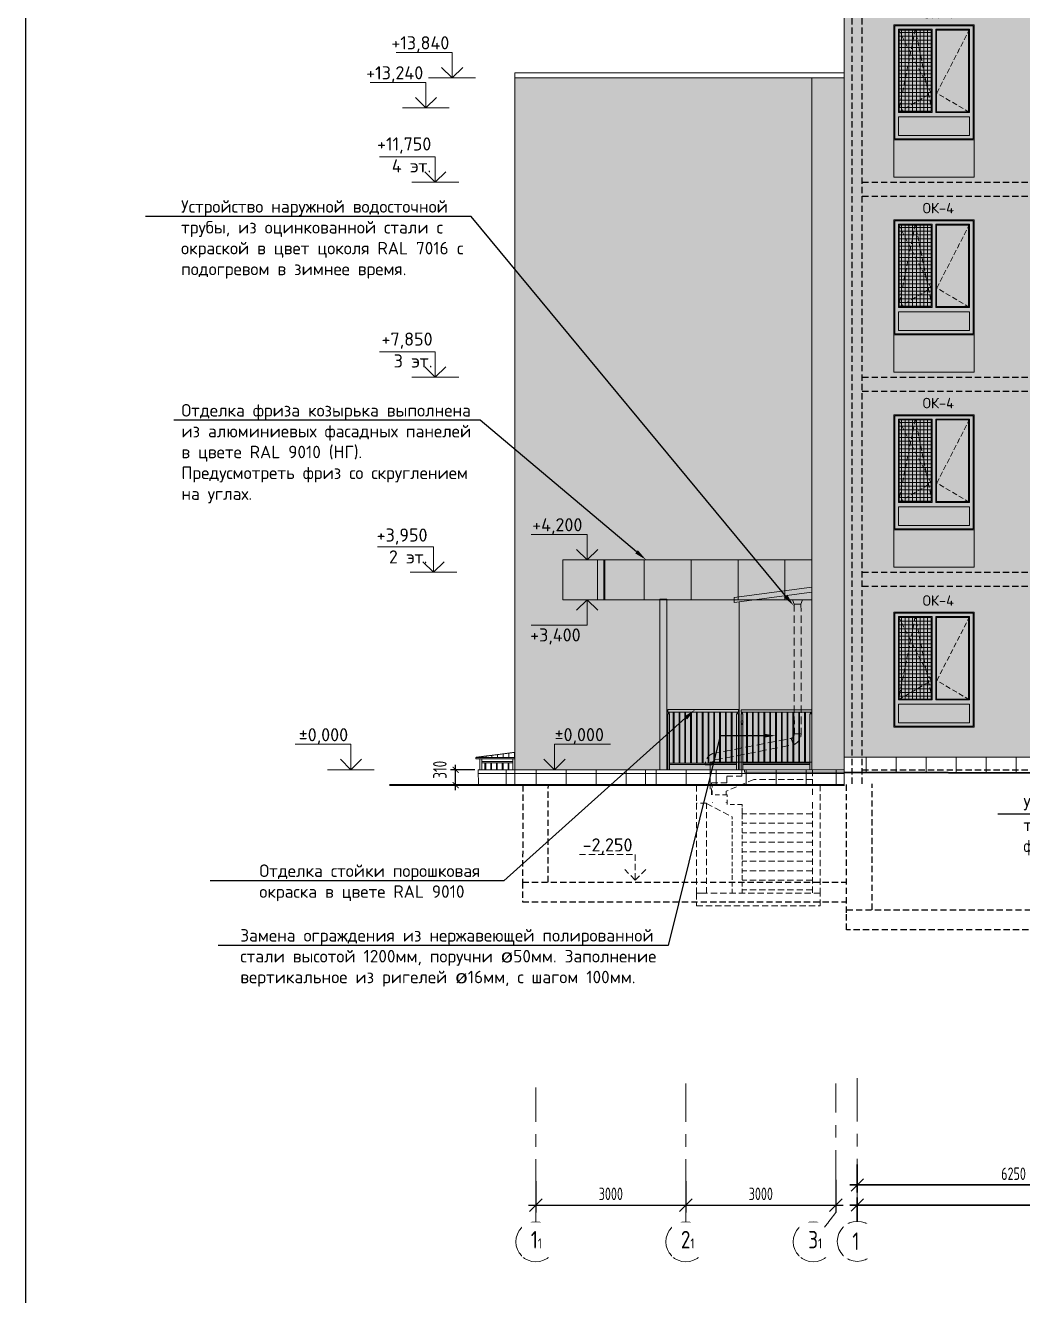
# Model space of a CAD drawing. Header units: millimetres. Extents: x -136099598 to 9192475, y 0 to 779331.
# Drawn here: x -366572 to -346626, y 278036 to 303442 of the extents above; entities that cross this region are included whole.
import ezdxf
from ezdxf import colors
from ezdxf.entities.mleader import LeaderData, LeaderLine
from ezdxf.math import Vec2, Vec3

# ---------------------------------------------------------------- set-up
doc = ezdxf.new("R2010")
doc.units = ezdxf.units.MM
doc.header["$MEASUREMENT"] = 0
for name, pattern in [('01_base$0$DASHED2', [0.375, 0.25, -0.125]), ('ADSK_Невидимые', [5, 3, -2]), ('ADSK_Штрих_ш2 п1_5', [4.5, 3, -1.5]), ('ADSK_Штрих_ш3 п1_5', [4.5, 3, -1.5]), ('ADSK_Штриховая_ш2 п1', [3, 2, -1]), ('CENTER', [2, 1.25, -0.25, 0.25, -0.25])]:
    doc.linetypes.add(name, pattern=pattern)
doc.layers.get('0').update_dxf_attribs({"color": 250, "lineweight": 9})
doc.layers.get('Defpoints').update_dxf_attribs({"color": 8})
for name, color, linetype, lineweight, true_color in [('!_Окно_00_Штрих_Стекло', 7, 'Continuous', 0, 0x737373), ('!_Фасад_Штрих_Син', 7, 'Continuous', 5, 0x86d5d5), ('RAL 100 6030', 7, 'Continuous', 0, 0x989057), ('RAL 7016', 7, 'Continuous', 0, 0x383e42), ('RAL 90 10', 7, 'Continuous', 0, 0xf1ece1)]:
    doc.layers.add(name, color=color, linetype=linetype, lineweight=lineweight, true_color=true_color)
for name, color, linetype, lineweight in [('!_Цоколь', 7, 'Continuous', 0), ('_Фасад', 7, 'Continuous', 9), ('АР-Выноски', 5, 'Continuous', 5), ('АР_Оси', 193, 'Continuous', 9), ('АР_Оси размеры', 164, 'Continuous', 9), ('АР_тонкая линия', 250, 'Continuous', 0), ('Ограждение', 250, 'Continuous', 9), ('Подвал', 250, 'ADSK_Штриховая_ш2 п1', 30), ('пунктир', 251, 'Continuous', 13), ('СТЕНЫ кирпич ЛИДЕР', 250, 'Continuous', 15), ('Фасад_тонкие', 7, 'Continuous', 5), ('фасады', 7, 'Continuous', 9)]:
    doc.layers.add(name, color=color, linetype=linetype, lineweight=lineweight)
for name, color, linetype in [('_RAMKA', 7, 'Continuous'), ('PDF _0', 7, 'Continuous'), ('PDF _PDF _0', 7, 'Continuous'), ('PDF _Текст', 7, 'Continuous')]:
    doc.layers.add(name, color=color, linetype=linetype)
doc.styles.add('ICOCPEUR', font='isocpeur.ttf')
doc.styles.add('ISOCPEUR', font='isocpeur.ttf', dxfattribs={"width": 0.7})
doc.styles.add('PDF ISOCPEUR', font='isocpeur.ttf')
doc.styles.add('ГОСТ 2.304', font='isocpeur.ttf', dxfattribs={"width": 0.7})
doc.dimstyles.new('R_100', dxfattribs={"dimtxt": 270, "dimasz": 120, "dimexe": 100, "dimexo": 100, "dimgap": 80, "dimtad": 1, "dimdec": 0, "dimrnd": 5, "dimzin": 0, "dimdsep": 46, "dimtxsty": 'ISOCPEUR', "dimblk": 'ARCHTICK', "dimcen": 100, "dimdle": 100, "dimclrd": 256, "dimclre": 256, "dimclrt": 256, "dimadec": 0, "dimazin": 0, "dimtfac": 2, "dimtdec": 0, "dimtofl": 0, "dimtmove": 1, "dimatfit": 3, "dimfxl": 1, "dimtvp": 3, "dimtfill": 1, "dimtolj": 1, "dimtzin": 0, "dimarcsym": 0})
doc.dimstyles.new('СПДС', dxfattribs={"dimscale": 100, "dimtxt": 2.5, "dimasz": 2.5, "dimexe": 1.5, "dimexo": 0, "dimgap": 1, "dimtad": 1, "dimdec": 0, "dimrnd": 1, "dimtxsty": 'ГОСТ 2.304', "dimblk": 'OBLIQUE', "dimcen": 2.5, "dimdle": 1.5, "dimadec": 0, "dimazin": 2, "dimtfac": 0.75, "dimtdec": 0, "dimtmove": 1, "dimatfit": 3, "dimfxl": 1, "dimtolj": 1, "dimarcsym": 1})
pattern_1 = [(90, (541247.05, -120), (-600, 1e-13), []), (180, (541247.05, -120), (-2e-13, -600), [])]

# ---------------------------------------------------------------- blocks, each defined once
blk = doc.blocks.new('_Oblique')
at = {"color": 0, "linetype": 'ByBlock', "lineweight": -2}
blk.add_line((-0.5, -0.5), (0.5, 0.5), dxfattribs=at)
blk = doc.blocks.new('*D312')
at = {"layer": 'Defpoints', "color": 0, "ltscale": 100, "transparency": 16777216}
for p in [(-346742, 54557), (-340492, 54557), (-340492, 54147)]:
    blk.add_point(p, dxfattribs=at)
at = {"layer": 'АР_Оси размеры', "color": 0, "lineweight": -2, "ltscale": 100, "transparency": 16777216}
for p, q in [((-346742, 54557), (-346742, 53997)), ((-340492, 54557), (-340492, 53997)), ((-346892, 54147), (-340342, 54147))]:
    blk.add_line(p, q, dxfattribs=at)
at = {"layer": 'АР_Оси размеры', "color": 0, "lineweight": -2, "ltscale": 100, "transparency": 16777216, "xscale": 250, "yscale": 250, "zscale": 250, "rotation": 180}
blk.add_blockref('_Oblique', (-346742, 54147), dxfattribs=at)
at = {"layer": 'АР_Оси размеры', "color": 0, "lineweight": -2, "ltscale": 100, "transparency": 16777216, "xscale": 250, "yscale": 250, "zscale": 250}
blk.add_blockref('_Oblique', (-340492, 54147), dxfattribs=at)
at = {"layer": 'АР_Оси размеры', "color": 0, "ltscale": 100, "transparency": 16777216, "insert": (-343617, 54372), "char_height": 250, "attachment_point": 5, "style": 'ГОСТ 2.304'}
blk.add_mtext('\\A1;6250', dxfattribs=at)
blk = doc.blocks.new('*D324')
at = {"layer": 'Defpoints', "color": 0, "ltscale": 100, "transparency": 16777216}
for p in [(-278327, 53745), (-346742, 53419), (-278327, 53419)]:
    blk.add_point(p, dxfattribs=at)
at = {"layer": 'АР_Оси размеры', "color": 0, "lineweight": -2, "ltscale": 100, "transparency": 16777216}
for p, q in [((-346742, 53419), (-346742, 53895)), ((-278327, 53419), (-278327, 53895)), ((-346892, 53745), (-278177, 53745))]:
    blk.add_line(p, q, dxfattribs=at)
at = {"layer": 'АР_Оси размеры', "color": 0, "lineweight": -2, "ltscale": 100, "transparency": 16777216, "xscale": 250, "yscale": 250, "zscale": 250, "rotation": 180}
blk.add_blockref('_Oblique', (-346742, 53745), dxfattribs=at)
at = {"layer": 'АР_Оси размеры', "color": 0, "lineweight": -2, "ltscale": 100, "transparency": 16777216, "xscale": 250, "yscale": 250, "zscale": 250}
blk.add_blockref('_Oblique', (-278327, 53745), dxfattribs=at)
at = {"layer": 'АР_Оси размеры', "color": 0, "ltscale": 100, "transparency": 16777216, "insert": (-312535, 53970), "char_height": 250, "attachment_point": 5, "style": 'ГОСТ 2.304'}
blk.add_mtext('\\A1;68415', dxfattribs=at)
blk = doc.blocks.new('A$Cbb492947')
at = {"layer": '!_Окно_00_Штрих_Стекло'}
h = blk.add_hatch(color=256, dxfattribs=at)
h.dxf.hatch_style = 1
h.set_gradient(color1=(70, 92, 124), color2=(219, 225, 235), name='CURVED')
h.paths.add_polyline_path([(1493, 89), (1493, 2213), (90, 2212), (90, 88)])
at = {"layer": 'PDF _PDF _0', "lineweight": 0, "true_color": 0x636466}
h = blk.add_hatch(dxfattribs=at)
h.set_pattern_fill('ANSI37', color=251, scale=600, angle=135)
h.paths.add_polyline_path([(746, 564), (746, 2197), (105, 2196), (105, 563)])
at = {"layer": 'RAL 7016'}
h = blk.add_hatch(color=256, dxfattribs=at)
h.dxf.hatch_style = 1
h.paths.add_polyline_path([(1602, 2301), (0, 2301), (0, 0), (1602, 0)])
h.paths.add_polyline_path([(852, 2196), (1493, 2196), (1493, 564), (852, 563)], flags=16)
h.paths.add_polyline_path([(746, 2196), (746, 564), (105, 563), (105, 2196)], flags=16)
h.paths.add_polyline_path([(1512, 459), (1512, 88), (90, 88), (90, 459)], flags=16)
at = {"layer": 'PDF _0', "linetype": 'ADSK_Штриховая_ш2 п1', "lineweight": 0, "ltscale": 50}
for points in [[(766, 552), (427, 2213), (89, 548), (746, 935), (89, 2213)], [(856, 548), (1114, 548), (1513, 548), (856, 935), (1513, 2213)]]:
    blk.add_lwpolyline(points, dxfattribs=at)
at = {"layer": 'PDF _PDF _0', "lineweight": 0}
for points in [[(0, 0), (1602, 0), (1602, 2301), (0, 2301)], [(20, 20), (1582, 20), (1582, 2281), (20, 2281)], [(89, 548), (766, 548), (766, 2213), (89, 2213)], [(105, 563), (746, 564), (746, 2196), (105, 2196)], [(1513, 548), (836, 548), (836, 2213), (1513, 2213)], [(852, 563), (1493, 564), (1493, 2196), (852, 2196)], [(1512, 88), (90, 88), (90, 459), (1512, 459)]]:
    blk.add_lwpolyline(points, close=True, dxfattribs=at)
at = {"layer": 'PDF _Текст', "lineweight": 0, "insert": (574, 2429), "char_height": 210, "attachment_point": 7, "style": 'PDF ISOCPEUR'}
blk.add_mtext('ОК-4', dxfattribs=at)
blk = doc.blocks.new('*D414')
at = {"layer": 'Defpoints', "color": 0, "ltscale": 100, "transparency": 16777216}
for p in [(-356362, 280324), (-353362, 280324), (-353362, 279846)]:
    blk.add_point(p, dxfattribs=at)
at = {"layer": 'АР_Оси размеры', "color": 0, "lineweight": -2, "ltscale": 100, "transparency": 16777216}
for p, q in [((-356362, 280324), (-356362, 279696)), ((-353362, 280324), (-353362, 279696)), ((-356512, 279846), (-353212, 279846))]:
    blk.add_line(p, q, dxfattribs=at)
at = {"layer": 'АР_Оси размеры', "color": 0, "lineweight": -2, "ltscale": 100, "transparency": 16777216, "xscale": 250, "yscale": 250, "zscale": 250, "rotation": 180}
blk.add_blockref('_Oblique', (-356362, 279846), dxfattribs=at)
at = {"layer": 'АР_Оси размеры', "color": 0, "lineweight": -2, "ltscale": 100, "transparency": 16777216, "xscale": 250, "yscale": 250, "zscale": 250}
blk.add_blockref('_Oblique', (-353362, 279846), dxfattribs=at)
at = {"layer": 'АР_Оси размеры', "color": 0, "ltscale": 100, "transparency": 16777216, "insert": (-354862, 280071), "char_height": 250, "attachment_point": 5, "style": 'ГОСТ 2.304'}
blk.add_mtext('\\A1;3000', dxfattribs=at)
blk = doc.blocks.new('*D415')
at = {"layer": 'Defpoints', "color": 0, "ltscale": 100, "transparency": 16777216}
for p in [(-353362, 280324), (-350362, 280354), (-350362, 279846)]:
    blk.add_point(p, dxfattribs=at)
at = {"layer": 'АР_Оси размеры', "color": 0, "lineweight": -2, "ltscale": 100, "transparency": 16777216}
for p, q in [((-353362, 280324), (-353362, 279696)), ((-350362, 280354), (-350362, 279696)), ((-353512, 279846), (-350212, 279846))]:
    blk.add_line(p, q, dxfattribs=at)
at = {"layer": 'АР_Оси размеры', "color": 0, "lineweight": -2, "ltscale": 100, "transparency": 16777216, "xscale": 250, "yscale": 250, "zscale": 250, "rotation": 180}
blk.add_blockref('_Oblique', (-353362, 279846), dxfattribs=at)
at = {"layer": 'АР_Оси размеры', "color": 0, "lineweight": -2, "ltscale": 100, "transparency": 16777216, "xscale": 250, "yscale": 250, "zscale": 250}
blk.add_blockref('_Oblique', (-350362, 279846), dxfattribs=at)
at = {"layer": 'АР_Оси размеры', "color": 0, "ltscale": 100, "transparency": 16777216, "insert": (-351862, 280071), "char_height": 250, "attachment_point": 5, "style": 'ГОСТ 2.304'}
blk.add_mtext('\\A1;3000', dxfattribs=at)
blk = doc.blocks.new('A$Cbac6e4b7')
at = {"layer": 'RAL 100 6030'}
h = blk.add_hatch(color=256, dxfattribs=at)
h.dxf.hatch_style = 1
h.paths.add_polyline_path([(1602, 748), (0, 748), (0, 0), (1602, 0)])
at = {"layer": 'СТЕНЫ кирпич ЛИДЕР', "ltscale": 100}
blk.add_lwpolyline([(0, 748), (1602, 748), (1602, 0), (0, 0)], close=True, dxfattribs=at)
blk = doc.blocks.new('A$C4cb2c38c')
at = {"ltscale": 150}
for points in [[(-689, 1151), (726, 1151), (726, 1202), (-689, 1202)], [(-680, 1121), (-662, 1121), (-662, 1151), (-680, 1151)], [(697, 1121), (716, 1121), (716, 1151), (697, 1151)], [(-651, 105), (688, 105), (688, 130), (-651, 130)]]:
    blk.add_lwpolyline(points, close=True, dxfattribs=at)
for points in [[(-651, 0), (-651, 1121), (-689, 1121), (-689, 0), (-651, 0)], [(726, 0), (726, 1121), (688, 1121), (688, 0), (726, 0)]]:
    blk.add_lwpolyline(points, dxfattribs=at)
at = {"layer": 'Ограждение'}
for points in [[(-579, 130), (-579, 1151)], [(-563, 1151), (-563, 130), (-563, 130)], [(-463, 130), (-463, 1151)], [(-447, 1151), (-447, 130), (-447, 130)], [(-347, 130), (-347, 1151)], [(-331, 1151), (-331, 130), (-331, 130)], [(-231, 130), (-231, 1151)], [(-215, 1151), (-215, 130), (-215, 130)], [(-115, 130), (-115, 1151)], [(-99, 1151), (-99, 130), (-99, 130)], [(1, 130), (1, 1151)], [(17, 1151), (17, 130), (17, 130)], [(117, 130), (117, 1151)], [(133, 1151), (133, 130), (133, 130)], [(233, 130), (233, 1151)], [(249, 1151), (249, 130), (249, 130)], [(349, 130), (349, 1151)], [(365, 1151), (365, 130), (365, 130)], [(465, 130), (465, 1151)], [(481, 1151), (481, 130), (481, 130)], [(581, 130), (581, 1151)], [(597, 1151), (597, 130), (597, 130)]]:
    blk.add_lwpolyline(points, dxfattribs=at)
blk = doc.blocks.new('_ArchTick')
at = {"color": 0, "linetype": 'ByBlock', "const_width": 0.15}
blk.add_lwpolyline([(-0.5, -0.5), (0.5, 0.5)], dxfattribs=at)
blk = doc.blocks.new('*D1293')
at = {"lineweight": -2, "ltscale": 150, "transparency": 16777216}
for p, q in [((-357967, 288145), (-357967, 288654)), ((-357583, 288554), (-358067, 288554)), ((-357569, 288245), (-358067, 288245))]:
    blk.add_line(p, q, dxfattribs=at)
at = {"layer": 'Defpoints', "color": 0, "ltscale": 150, "transparency": 16777216}
for p in [(-357483, 288554), (-357469, 288245)]:
    blk.add_point(p, dxfattribs=at)
at = {"ltscale": 150, "transparency": 16777216, "insert": (-358282, 288554), "char_height": 270, "attachment_point": 5, "rotation": 90, "style": 'ISOCPEUR', "bg_fill": 3, "box_fill_scale": 1.25, "bg_fill_color": 256, "bg_fill_true_color": 13158600, "bg_fill_transparency": 0}
blk.add_mtext('\\A1;310', dxfattribs=at)
at = {"layer": 'Defpoints', "color": 0, "ltscale": 150, "transparency": 16777216}
blk.add_point((-357967, 288554), dxfattribs=at)
at = {"lineweight": -2, "ltscale": 150, "transparency": 16777216, "xscale": 120, "yscale": 120, "zscale": 120}
for p, rotation in [((-357967, 288554), 90), ((-357967, 288245), 270)]:
    blk.add_blockref('_ArchTick', p, dxfattribs=dict(at, rotation=rotation))
blk = doc.blocks.new('A$C0623aaa5')
at = {"linetype": 'ADSK_Невидимые', "ltscale": 30}
for points in [[(483, 503), (483, 693), (783, 693)], [(-117, 123), (-117, 313), (183, 313)], [(183, 313), (183, 503), (483, 503)]]:
    blk.add_lwpolyline(points, dxfattribs=at)
blk = doc.blocks.new('A$C3b3e88ff')
at = {"layer": '_Фасад', "linetype": 'ADSK_Штрих_ш2 п1_5', "ltscale": 50}
for p, q in [((-227, -2773), (-181, -2900)), ((-164, -2679), (-28, -2679)), ((-1809, -3299, -2), (-1944, -3299, -2))]:
    blk.add_line(p, q, dxfattribs=at)
for points in [[(0, 0), (-200, 0)], [(-200, 0), (-163, -87)], [(0, 0), (-28, -87)], [(0, 0), (-28, -87)], [(-163, -87), (-161, -2679)], [(-28, -87), (-163, -87)], [(-28, -87), (-26, -2679)]]:
    blk.add_lwpolyline(points, dxfattribs=at)
for points in [[(-1798, -3077), (-227, -2773, 0.315875), (-161, -2679), (-161, -2582)], [(-1747, -3204), (-182, -2900, 0.315875), (-26, -2679), (-26, -2582)]]:
    blk.add_lwpolyline(points, format="xyb", dxfattribs=at)
for centre, radius, start, end in [((-261, -2679), 100, 289.8424, 359.9625), ((-261, -2679), 235, 289.896, 359.9148), ((-1709, -3296, -2), 235, 111.4844, 180.7063), ((-1708, -3296, -2), 101, 114.002, 181.4665)]:
    blk.add_arc(centre, radius, start, end, dxfattribs=at)
blk = doc.blocks.new('A$C5e61dfaa')
at = {"layer": 'АР_Оси размеры', "ltscale": 100}
for base, p1, p2, picture, middle in [((6250, 727.7), (0, 1137.6), (6250, 1137.6), '*D312', (3125, 952.7)), ((68415, 325.6), (0, 0), (68415, 0), '*D324', (34207.5, 550.6))]:
    dim = blk.add_linear_dim(base=base, p1=p1, p2=p2, dimstyle='СПДС', dxfattribs=at)
    dim.commit()
    dim.dimension.update_dxf_attribs({"geometry": picture, "text_midpoint": middle, "insert": (346742, -53419.4)})

msp = doc.modelspace()

# ---------------------------------------------------------------- hatches: boundary and pattern name
at = {"layer": '!_Фасад_Штрих_Син', "ltscale": 10, "true_color": 0x383e42}
h = msp.add_hatch(dxfattribs=at)
h.set_pattern_fill('GRATE', color=250, scale=30000, angle=90)
h.set_pattern_definition([(90, (203618.6, 32643.8), (-937.5, 6e-14), []), (180, (203618.6, 32643.8), (-5e-13, -3750), [])])
h.paths.add_polyline_path([(-350842.2, 292751.1), (-355824.3, 292751.1), (-355824.3, 291953.5), (-350842.2, 291953.5)])
at = {"layer": '!_Цоколь', "lineweight": 0, "ltscale": 5, "true_color": 0x636466}
h = msp.add_hatch(dxfattribs=at)
h.set_pattern_fill('ANSI37', color=251, scale=4800, angle=45)
h.set_pattern_definition(pattern_1)
h.paths.add_polyline_path([(-350192.1, 288503.5), (-336772, 288472.9), (-336772, 288804.8), (-350192.1, 288807.7)])
h = msp.add_hatch(dxfattribs=at)
h.set_pattern_fill('ANSI37', color=251, scale=4800, angle=45)
h.set_pattern_definition(pattern_1)
h.paths.add_polyline_path([(-356782.1, 288245), (-350192, 288238.1), (-350192.1, 288553.6), (-356782, 288553.6)])
at = {"layer": 'RAL 7016', "ltscale": 100, "true_color": 0x000000, "transparency": 33554687}
h = msp.add_hatch(dxfattribs=at)
h.set_pattern_fill('ANSI32', color=18, scale=400, angle=45)
h.set_pattern_definition([(90, (8363606674.32, 936336003.28), (-150, 0), []), (90, (8363606724.32, 936336053.28), (-150, 0), [])])
h.paths.add_polyline_path([(-357551.8, 288803.2), (-356781.8, 288902.5), (-356781.8, 288801.6), (-357564.3, 288801.6)])
at = {"layer": 'RAL 7016', "ltscale": 100, "transparency": 33554687}
h = msp.add_hatch(color=256, dxfattribs=at)
h.dxf.hatch_style = 1
h.paths.add_polyline_path([(-357564.3, 288801.6), (-356781.8, 288801.6), (-356781.8, 288772.5), (-357564.3, 288772.5)])
at = {"layer": 'RAL 90 10', "ltscale": 100, "transparency": 33554687}
h = msp.add_hatch(color=256, dxfattribs=at)
h.dxf.hatch_style = 1
h.paths.add_polyline_path([(-336771.9, 308453.6), (-350192, 308453.6), (-350192, 288804.9), (-336772, 288804.9)])
h = msp.add_hatch(color=256, dxfattribs=at)
h.dxf.hatch_style = 1
h.paths.add_polyline_path([(-350192, 302391.8), (-356782.1, 302391.8), (-356781.7, 288555.1), (-350192, 288555.3)])

# ---------------------------------------------------------------- linework, layer by layer
at = {"layer": '!_Цоколь', "color": 18, "lineweight": 0, "ltscale": 5, "true_color": 0x000000}
msp.add_line((-354168.6, 288554.8), (-354170.8, 288244.5), dxfattribs=at)
at = {"layer": '!_Цоколь', "color": 251, "lineweight": 0, "ltscale": 5, "true_color": 0x636466}
msp.add_lwpolyline([(-352190.1, 288506), (-350192, 288506), (-350192, 288553.6), (-352190.1, 288553.6)], close=True, dxfattribs=at)
at = {"ltscale": 150}
for p, q in [((-357564.3, 288801.6, -2.2), (-356781.8, 288902.5)), ((-350842.2, 288555), (-356785.2, 288552.1))]:
    msp.add_line(p, q, dxfattribs=at)
at = {"linetype": 'ADSK_Штрих_ш3 п1_5', "ltscale": 30}
for p, q in [((-352235.6, 286082.1, -0.2), (-352235.6, 287862, -0.2)), ((-352437.4, 286082.1, 1.7), (-352437.3, 287609.6, -0.2))]:
    msp.add_line(p, q, dxfattribs=at)
at = {"ltscale": 150}
msp.add_circle((-352237.4, 289508.9), 25, dxfattribs=at)
at = {"layer": '_RAMKA', "ltscale": 100}
msp.add_lwpolyline([(-245672.6, 242529), (-245672.6, 326529), (-366572.1, 326529), (-366572.1, 242529)], close=True, dxfattribs=at)
at = {"layer": '_Фасад', "lineweight": 0}
for p, q in [((-357571, 302392), (-358506, 302392)), ((-358092.6, 301791.9), (-359027.6, 301791.9)), ((-357905.7, 300303.6), (-358840.7, 300303.6)), ((-357905.7, 296403.6), (-358840.7, 296403.6)), ((-357943, 292503.6), (-358878, 292503.6)), ((-359594.8, 288553.6), (-360529.8, 288553.6))]:
    msp.add_line(p, q, dxfattribs=at)
at = {"layer": 'Defpoints', "color": 2, "linetype": '01_base$0$DASHED2', "ltscale": 500}
for p, q in [((-350032, 288273.6), (-350032, 308453.6)), ((-349832, 288273.6), (-349832, 308453.6)), ((-349832, 300303.6), (-281617, 300303.6)), ((-349832, 300023.6), (-281617, 300023.6)), ((-349832, 296403.6), (-281617, 296403.6)), ((-349832, 296123.6), (-281617, 296123.6)), ((-349832, 292503.6), (-281617, 292503.6)), ((-349832, 292223.6), (-281617, 292223.6)), ((-349832, 288553.6), (-281617, 288553.6)), ((-350145.2, 285693.6, 2), (-350145.2, 288273.6)), ((-349635.2, 285753.6, 1.9), (-349635.2, 288273.6)), ((-356627, 286304.3), (-350145.2, 286304.3, 1.5)), ((-356627, 286303.9), (-356626.5, 285913.6, 1.8)), ((-356626.5, 285913.5, 1.8), (-350145.2, 285913.6, 1.8))]:
    msp.add_line(p, q, dxfattribs=at)
msp.add_lwpolyline([(-356627, 286304.3), (-356117, 286304.3), (-356112.1, 288245), (-356622.1, 288245)], close=True, dxfattribs=at)
at = {"layer": 'Defpoints', "color": 2, "linetype": '01_base$0$DASHED2', "ltscale": 500, "elevation": 1.9}
msp.add_lwpolyline([(-350145.2, 285753.6), (-281257, 285753.6), (-281257, 285353.6), (-350145.2, 285353.6)], close=True, dxfattribs=at)
at = {"layer": 'АР_Оси', "color": 6, "linetype": 'CENTER', "ltscale": 1000}
for p, q in [((-353362.1, 279511.7), (-353362.1, 282281.1)), ((-350362.1, 279696.2), (-350362.1, 282281.1)), ((-349932, 279520.6), (-349932, 282384.2)), ((-356362.1, 279511.7), (-356362.1, 282200))]:
    msp.add_line(p, q, dxfattribs=at)
at = {"layer": 'АР_Оси', "color": 6, "ltscale": 0.5}
for centre in [(-356362.1, 279111.7), (-353362.1, 279111.7), (-350813.5, 279111.7), (-349932, 279120.6)]:
    msp.add_circle(centre, 400, dxfattribs=at)
at = {"layer": 'АР_тонкая линия', "color": 3, "lineweight": 40, "ltscale": 100}
for p, q in [((-350190.2, 288503.5), (-336932, 288475.1)), ((-350190.2, 288243.6), (-359291.6, 288245.6))]:
    msp.add_line(p, q, dxfattribs=at)
at = {"layer": 'Ограждение', "elevation": -1.8}
msp.add_lwpolyline([(-357482.8, 288770.9), (-357444.8, 288770.9), (-357444.8, 288552.1), (-357482.8, 288552.1)], close=True, dxfattribs=at)
at = {"layer": 'Ограждение', "elevation": -0.4}
for points in [[(-357380.4, 288556.1), (-357380.4, 288694.4)], [(-357364.4, 288694.4), (-357364.4, 288552.1)], [(-357264.4, 288552.1), (-357264.4, 288694.4)], [(-357248.4, 288694.4), (-357248.4, 288552.1)], [(-357148.4, 288552.1), (-357148.4, 288694.4)], [(-357132.4, 288694.4), (-357132.4, 288552.1)], [(-357032.4, 288552.1), (-357032.4, 288694.4)], [(-357016.4, 288694.4), (-357016.4, 288552.1)], [(-356916.4, 288552), (-356916.4, 288694.4)], [(-356900.4, 288694.4), (-356900.4, 288552)]]:
    msp.add_lwpolyline(points, dxfattribs=at)
at = {"layer": 'Ограждение'}
msp.add_lwpolyline([(-356819.8, 288770.9), (-356781.8, 288770.9), (-356782.1, 288553.6), (-356819.8, 288553.6)], close=True, dxfattribs=at)
at = {"layer": 'пунктир', "linetype": '01_base$0$DASHED2', "ltscale": 500}
for p, q in [((-356422.1, 288553.6), (-350192, 288553.6)), ((-352846.8, 288242, -0.2), (-353147.3, 288242, -0.2)), ((-353147, 288242, -0.2), (-353147, 287877.5, 1.5)), ((-350829.6, 288361.3), (-350829.9, 288054.3, 0.1)), ((-350676.2, 288251.8), (-350676.2, 286082.1, -0.2)), ((-352945.3, 287880.5, -0.2), (-352437.3, 287609.6, -0.2)), ((-350830.1, 287904.2, 0.2), (-350830.1, 286082.1, -0.2)), ((-350832.1, 287672, -0.2), (-352235.6, 287672, -0.2)), ((-350832.1, 287482, -0.2), (-352235.6, 287482, -0.2)), ((-350831, 287290.8, -0.3), (-352236.2, 287292.4, -0.1)), ((-350832.1, 287102, -0.2), (-352235.6, 287102, -0.2)), ((-350832.1, 286912, -0.2), (-352235.6, 286912, -0.2)), ((-350832.1, 286722, -0.2), (-352235.6, 286722, -0.2)), ((-350832.1, 286532, -0.2), (-352235.6, 286532, -0.2)), ((-350832.1, 286342, -0.2), (-352235.6, 286342, -0.2)), ((-350832.1, 286152, -0.2), (-352235.6, 286152, -0.2))]:
    msp.add_line(p, q, dxfattribs=at)
for points, elevation in [([(-352846.8, 288054.4), (-352846.8, 288293.6), (-352544.5, 288293.6), (-352544.5, 288423.6), (-352243.9, 288423.6), (-352243.8, 288553.6), (-350192.1, 288553.6)], -0.3), ([(-352826.8, 287900), (-352826.8, 287904.3)], -0.3), ([(-355490.7, 286857.5), (-354375, 286857.5), (-354375, 286347.5), (-354161.6, 286556.4), (-354375, 286347.5), (-354583.9, 286556.4)], 0.6)]:
    msp.add_lwpolyline(points, dxfattribs=dict(at, elevation=elevation))
msp.add_lwpolyline([(-350829.6, 288553.6), (-350827.2, 288553.6), (-350827.2, 288361.3), (-352001.5, 288361.3), (-352551.9, 288123.9), (-352551.9, 288054.4)], dxfattribs=at)
for points, elevation in [([(-353147, 286082.1), (-352945.3, 286082.1), (-352945.3, 287883.5), (-353147, 287883.5)], 1.5), ([(-353149.7, 285832.1), (-350675.3, 285832.1), (-350675.3, 286082.1), (-353149.7, 286082.1)], -0.2)]:
    msp.add_lwpolyline(points, close=True, dxfattribs=dict(at, elevation=elevation))
at = {"layer": 'СТЕНЫ кирпич ЛИДЕР', "ltscale": 100}
for p, q in [((-350192.1, 288243.6), (-350192, 308453.6)), ((-356782.1, 302392), (-356782.1, 288245)), ((-356782.1, 302392), (-350192, 302392)), ((-350842.2, 288553.5), (-350842.2, 302392)), ((-352876.8, 288703.6, -0.4), (-350842.4, 288703.6, -0.2)), ((-352876.7, 288163.7, -0.3), (-352876.8, 288703.6, -0.4)), ((-350192.1, 288804.9), (-336771.3, 288804.8, 2.3)), ((-354168.6, 288553.6), (-350842.2, 288553.6))]:
    msp.add_line(p, q, dxfattribs=at)
msp.add_lwpolyline([(-350192, 302491.9), (-356784.9, 302492.1), (-356784.9, 302392.1), (-350192, 302392)], close=True, dxfattribs=at)
at = {"layer": 'Фасад_тонкие', "lineweight": 0}
for points in [[(-359154.2, 302901.9), (-358038.5, 302901.9), (-358038.5, 302392), (-357825.1, 302600.9), (-358038.5, 302392), (-358247.4, 302600.9)], [(-359675.9, 302301.9), (-358560.1, 302301.9), (-358560.1, 301791.9), (-358346.8, 302000.8), (-358560.1, 301791.9), (-358769.1, 302000.8)], [(-359488.9, 300813.5), (-358373.2, 300813.5), (-358373.2, 300303.6), (-358159.9, 300512.5), (-358373.2, 300303.6), (-358582.1, 300512.5)], [(-359488.9, 296913.5), (-358373.2, 296913.5), (-358373.2, 296403.6), (-358159.9, 296612.5), (-358373.2, 296403.6), (-358582.1, 296612.5)], [(-356453.2, 293261.9), (-355337.5, 293261.9), (-355337.5, 292752), (-355124.1, 292960.9), (-355337.5, 292752), (-355546.4, 292960.9)], [(-359526.2, 293013.5), (-358410.5, 293013.5), (-358410.5, 292503.6), (-358197.1, 292712.5), (-358410.5, 292503.6), (-358619.4, 292712.5)], [(-350842.2, 291953.5), (-350842.2, 292752), (-355002.9, 292752), (-355002.9, 291953.5), (-352392.1, 291953.5)], [(-354985.1, 291953.5), (-354985.1, 292752)], [(-356453.2, 291443.6), (-355337.5, 291443.6), (-355337.5, 291953.5), (-355124.1, 291744.6), (-355337.5, 291953.5), (-355546.4, 291744.6)], [(-361178, 289063.5), (-360062.3, 289063.5), (-360062.3, 288553.6), (-359848.9, 288762.5), (-360062.3, 288553.6), (-360271.2, 288762.5)], [(-354871.1, 289063.4), (-355986.8, 289063.5), (-355986.8, 288553.6), (-356200.1, 288762.5), (-355986.8, 288553.6), (-355777.9, 288762.5)]]:
    msp.add_lwpolyline(points, dxfattribs=at)
msp.add_lwpolyline([(-355824.3, 292752), (-355824.3, 291953.5), (-350842.2, 291953.5), (-350842.2, 292752)], close=True, dxfattribs=at)
at = {"layer": 'фасады', "ltscale": 100}
for points in [[(-352392.1, 291901.6), (-352392.1, 292001.3), (-350842.2, 292205.4)], [(-352392.1, 292001.3), (-352392.1, 292001.3), (-350842.2, 292205.4)], [(-352392.1, 291901.6), (-350842.2, 292104.5)], [(-352292.1, 288553.6), (-352297.8, 291913.9)]]:
    msp.add_lwpolyline(points, dxfattribs=at)
at = {"layer": 'фасады', "ltscale": 150}
for points in [[(-353879.3, 291963.6), (-353739.3, 291963.6), (-353739.3, 288553.6), (-353879.3, 288553.6)], [(-352257.5, 288553.6), (-352219.5, 288553.6), (-352219.5, 289455.9), (-352257.5, 289455.9)], [(-352247.4, 289455.9), (-352227.4, 289455.9), (-352227.4, 289483.9), (-352247.4, 289483.9)]]:
    msp.add_lwpolyline(points, close=True, dxfattribs=at)
at = {"layer": 'фасады', "ltscale": 150, "elevation": -0.4}
for points in [[(-357564.3, 288801.6), (-356781.8, 288801.6), (-356781.8, 288772.5), (-357564.3, 288772.5)], [(-357444.8, 288694.4), (-356819.8, 288694.4), (-356819.8, 288719.6), (-357444.8, 288719.6)]]:
    msp.add_lwpolyline(points, close=True, dxfattribs=at)
at = {"layer": 'фасады', "ltscale": 150}
msp.add_lwpolyline([(-352551.9, 287904.3), (-352551.9, 287900)], dxfattribs=at)

# ---------------------------------------------------------------- block references
at = {"color": 18, "ltscale": 150, "true_color": 0x000000}
msp.add_blockref('A$C3b3e88ff', (-351030.4, 291953.5), dxfattribs=at)
at = {"ltscale": 150}
for p in [(-353035.2, 288553.6), (-351568, 288553.5)]:
    msp.add_blockref('A$C4cb2c38c', p, dxfattribs=at)
at = {"layer": 'Подвал', "ltscale": 150}
for name, p in [('A$Cbb492947', (-349198.5, 301153.6)), ('A$Cbac6e4b7', (-349198.5, 300405.1)), ('A$Cbb492947', (-349198.5, 297253.6)), ('A$Cbac6e4b7', (-349198.5, 296505.1)), ('A$Cbb492947', (-349198.5, 293353.6)), ('A$Cbac6e4b7', (-349198.5, 292605.1)), ('A$Cbb492947', (-349198.5, 289403.6))]:
    msp.add_blockref(name, p, dxfattribs=at)
at = {"layer": 'пунктир', "linetype": '01_base$0$DASHED2', "ltscale": 500, "xscale": -1}
msp.add_blockref('A$C0623aaa5', (-352352.3, 287548.6, -0.2), dxfattribs=at)

# ---------------------------------------------------------------- texts
at = {"layer": 'PDF _0', "color": 18, "lineweight": 0, "true_color": 0x000000, "char_height": 262.49, "attachment_point": 9, "style": 'PDF ISOCPEUR'}
for s, insert in [('+13,840', (-358092.6, 302901.9)), ('+13,240', (-358614.3, 302301.9)), ('+11,750 \\P4 эт.', (-358453, 300502.3)), ('+7,850\\P3 эт.', (-358427.4, 296599.6)), ('+3,950\\P2 эт.', (-358529.2, 292679.5)), ('%%P0,000', (-360116.4, 289061.9))]:
    msp.add_mtext(s, dxfattribs=dict(at, insert=insert))
at = {"layer": 'PDF _0', "color": 18, "lineweight": 0, "true_color": 0x000000, "char_height": 262.49, "width": 905.602, "style": 'PDF ISOCPEUR'}
for s, insert, attachment_point in [('+4,200', (-355430.4, 293261.9), 9), ('+3,400', (-355466, 291381.6), 3)]:
    msp.add_mtext(s, dxfattribs=dict(at, insert=insert, attachment_point=attachment_point))
at = {"layer": 'PDF _0', "color": 18, "lineweight": 0, "true_color": 0x000000, "insert": (-355986.8, 289063.5), "char_height": 262.49, "attachment_point": 7, "rotation": 359.99739, "style": 'PDF ISOCPEUR'}
msp.add_mtext('%%P0,000', dxfattribs=at)
at = {"layer": 'пунктир', "linetype": '01_base$0$DASHED2', "ltscale": 500, "insert": (-354429.1, 286857.9, 0.7), "char_height": 262.49, "attachment_point": 9, "style": 'PDF ISOCPEUR'}
msp.add_mtext('-2,250', dxfattribs=at)

# ---------------------------------------------------------------- dimensions: what is measured, and where the dimension line sits
at = {"layer": 'АР_Оси размеры', "ltscale": 100}
for base, p1, p2, picture, middle in [((-353362.1, 279846.2), (-356362.1, 280323.8), (-353362.1, 280323.8), '*D414', (-354862.1, 280071.2)), ((-350362.1, 279846.2), (-353362.1, 280323.8), (-350362.1, 280353.7), '*D415', (-351862.1, 280071.2))]:
    dim = msp.add_linear_dim(base=base, p1=p1, p2=p2, dimstyle='СПДС', dxfattribs=at)
    dim.commit()
    dim.dimension.update_dxf_attribs({"geometry": picture, "text_midpoint": middle})

# ---------------------------------------------------------------- leaders
at = {"layer": 'АР-Выноски'}
ml = msp.add_multileader_mtext('Standard', dxfattribs=at)
ml.set_content('\\A1;Устройство наружной водосточной трубы, из оцинкованной стали с окраской в цвет цоколя RAL 7016 c подогревом в зимнее время. ', color=256, style='ICOCPEUR')
ml.set_leader_properties()
ml.build(insert=Vec2(0, 0))
ml.multileader.update_dxf_attribs({"text_left_attachment_type": 6, "text_right_attachment_type": 6, "dogleg_length": 100, "arrow_head_size": 250})
ctx = ml.context
ctx.base_point, ctx.char_height, ctx.arrow_head_size, ctx.landing_gap_size, ctx.plane_origin, ctx.plane_x_axis, ctx.plane_y_axis = Vec3(-363483.4, 299621.1), 250, 250, 25, Vec3(-343270.8, 281195.5), Vec3(1, -0.0000456), Vec3(0.0000456, 1)
ctx.left_attachment, ctx.right_attachment = 6, 6
notes = []
notes.append((ctx, [(0, (1, 1, 0), (-357658.4, 299620.8), (-1, 0.0000456), 100, [(1, [(-351206.6, 291837.3)], 0, [])])]))
ctx.mtext.insert, ctx.mtext.text_direction, ctx.mtext.rotation, ctx.mtext.width, ctx.mtext.defined_height, ctx.mtext.flow_direction = Vec3(-363458.4, 299946.1), Vec3(1, -0.0000456), 6.2831397, 6325.409, 1718.3, 5
ml = msp.add_multileader_mtext('Standard', dxfattribs=at)
ml.set_content('\\A1;Отделка фриза козырька выполнена из {\\A0;алюминиевых фасадных панелей в цвете RAL 9010} (НГ). Предусмотреть фриз со скруглением на углах. ', color=256, style='ICOCPEUR')
ml.set_leader_properties()
ml.build(insert=Vec2(0, 0))
ml.multileader.update_dxf_attribs({"text_left_attachment_type": 6, "text_right_attachment_type": 6, "dogleg_length": 100, "arrow_head_size": 250})
ctx = ml.context
ctx.base_point, ctx.char_height, ctx.arrow_head_size, ctx.landing_gap_size, ctx.plane_origin = Vec3(-363478, 295543.6), 250, 250, 25, Vec3(-344866.9, 284673)
ctx.left_attachment, ctx.right_attachment = 6, 6
notes.append((ctx, [(0, (1, 1, 0), (-357478, 295543.6), (-1, 0), 100, [(0, [(-354155.8, 292752)], 0, [])])]))
ctx.mtext.insert, ctx.mtext.width, ctx.mtext.defined_height, ctx.mtext.flow_direction = Vec3(-363453, 295868.6), 5943.041, 1577.2, 5
ml = msp.add_multileader_mtext('Standard', dxfattribs=at)
ml.set_content('\\A1;Установка трехгнездного флагодержателя', color=256, style='ICOCPEUR')
ml.set_leader_properties()
ml.build(insert=Vec2(0, 0))
ml.multileader.update_dxf_attribs({"text_left_attachment_type": 6, "text_right_attachment_type": 6, "dogleg_length": 100, "arrow_head_size": 250})
ctx = ml.context
ctx.base_point, ctx.char_height, ctx.arrow_head_size, ctx.landing_gap_size, ctx.plane_origin = Vec3(-346375.1, 287666.2), 250, 250, 25, Vec3(-354988.6, 301175.1)
ctx.left_attachment, ctx.right_attachment = 6, 6
notes.append((ctx, [(0, (1, 1, 0), (-343625.1, 287666.2), (-1, 0), 100, [(0, [(-343428.4, 292132.6)], 0, [])])]))
ctx.mtext.insert, ctx.mtext.width, ctx.mtext.defined_height, ctx.mtext.flow_direction = Vec3(-346611.3, 287991.2), 3339.578, 7506, 5
ml = msp.add_multileader_mtext('Standard', dxfattribs=at)
ml.set_content('\\A1;Отделка стойки порошковая окраска{\\A0; в цвете RAL 9010} ', color=256, style='ICOCPEUR')
ml.set_leader_properties()
ml.build(insert=Vec2(0, 0))
ml.multileader.update_dxf_attribs({"text_left_attachment_type": 6, "text_right_attachment_type": 6, "dogleg_length": 100, "arrow_head_size": 250})
ctx = ml.context
ctx.base_point, ctx.char_height, ctx.arrow_head_size, ctx.landing_gap_size, ctx.plane_origin = Vec3(-361918, 286333.9), 250, 250, 25, Vec3(-346020.1, 290070.8)
ctx.left_attachment, ctx.right_attachment = 6, 6
notes.append((ctx, [(0, (1, 1, 0), (-357002.9, 286333.9), (-1, 0), 390.1, [(0, [(-353179, 289756)], 0, [])])]))
ctx.mtext.insert, ctx.mtext.width, ctx.mtext.flow_direction = Vec3(-361893, 286658.9), 5402.326, 5
ml = msp.add_multileader_mtext('Standard', dxfattribs=at)
ml.set_content('\\A1;Замена ограждения из нержавеющей полированной стали высотой 1200мм, поручни {\\fISOCTEUR|b0|i0|c204|p49;ø}50мм. Заполнение вертикальное из ригелей {\\fISOCTEUR|b0|i0|c204|p49;ø}16мм, с шагом 100мм.  ', color=256, style='ICOCPEUR')
ml.set_leader_properties()
ml.build(insert=Vec2(0, 0))
ml.multileader.update_dxf_attribs({"text_left_attachment_type": 6, "text_right_attachment_type": 6, "dogleg_length": 100, "arrow_head_size": 250})
ctx = ml.context
ctx.base_point, ctx.char_height, ctx.arrow_head_size, ctx.landing_gap_size, ctx.plane_origin = Vec3(-362299, 285041.5), 250, 250, 25, Vec3(-355684.5, 276712.3)
ctx.left_attachment, ctx.right_attachment = 6, 6
notes.append((ctx, [(0, (1, 1, 0), (-353717, 285041.5), (-1, 0), 382, [(0, [(-351563.8, 289235.5), (-352677.5, 289235.5)], 0, [])])]))
ctx.mtext.insert, ctx.mtext.width, ctx.mtext.flow_direction = Vec3(-362274, 285366.5), 8506.062, 5
for ctx, leaders in notes:
    for number, flags, end, landing, length, lines in leaders:
        leader = LeaderData()
        leader.index, (leader.has_last_leader_line, leader.has_dogleg_vector, leader.attachment_direction) = number, flags
        leader.last_leader_point, leader.dogleg_vector, leader.dogleg_length = Vec3(end), Vec3(landing), length
        for number, points, colour, breaks in lines:
            line = LeaderLine()
            line.index, line.vertices, line.color, line.breaks = number, Vec3.list(points), colors.encode_raw_color(colour), breaks
            leader.lines.append(line)
        ctx.leaders.append(leader)

# ---------------------------------------------------------------- next in the draw order: texts
at = {"layer": 'АР_Оси', "color": 6, "char_height": 350, "attachment_point": 1, "line_spacing_factor": 1.149209, "style": 'ГОСТ 2.304', "bg_fill": 2}
for s, insert in [('{\\W0.8;1\\H0.57143x;1}', (-356461.9, 279329.3)), ('{\\W0.8;2\\H0.57143x;1}', (-353461.9, 279329.3)), ('{\\W0.8;3\\H0.57143x;1}', (-350913.3, 279329.3)), ('{\\W0.8;1}', (-350031.8, 279298.4))]:
    msp.add_mtext(s, dxfattribs=dict(at, insert=insert))

# ---------------------------------------------------------------- next in the draw order: dimensions: what is measured, and where the dimension line sits
at = {"ltscale": 150}
dim = msp.add_linear_dim(base=(-357967.2, 288553.6), p1=(-357468.6, 288245.2), p2=(-357482.8, 288553.6), angle=90, dimstyle='R_100', override={"dimpost": '\\X'}, dxfattribs=at)
dim.commit()
dim.dimension.update_dxf_attribs({"geometry": '*D1293', "text_midpoint": (-358067.2, 288553.6), "dimtype": 160})

# ---------------------------------------------------------------- next in the draw order: hatches: boundary and pattern name
at = {"layer": '!_Цоколь', "lineweight": 0, "ltscale": 5, "true_color": 0x636466}
h = msp.add_hatch(dxfattribs=at)
h.set_pattern_fill('ANSI37', color=251, scale=4800, angle=45)
h.set_pattern_definition(pattern_1)
h.paths.add_polyline_path([(-357515, 288246.7), (-356782.1, 288245), (-356782, 288553.6), (-357515.6, 288553.6)])

# ---------------------------------------------------------------- next in the draw order: linework, layer by layer
at = {"ltscale": 150}
for p, q in [((-356785.2, 288553.6), (-357515.6, 288553.6)), ((-357513.6, 288552.1, -0.4), (-357512.2, 288245.2))]:
    msp.add_line(p, q, dxfattribs=at)
at = {"layer": 'АР_Оси', "color": 6, "linetype": 'CENTER', "ltscale": 1000}
msp.add_line((-350362.1, 279696.2), (-350587.8, 279404), dxfattribs=at)

# ---------------------------------------------------------------- next in the draw order: block references
at = {"layer": 'Подвал', "ltscale": 100}
msp.add_blockref('A$C5e61dfaa', (-349932, 279520.6), dxfattribs=at)

doc.saveas('drawing.dxf')
